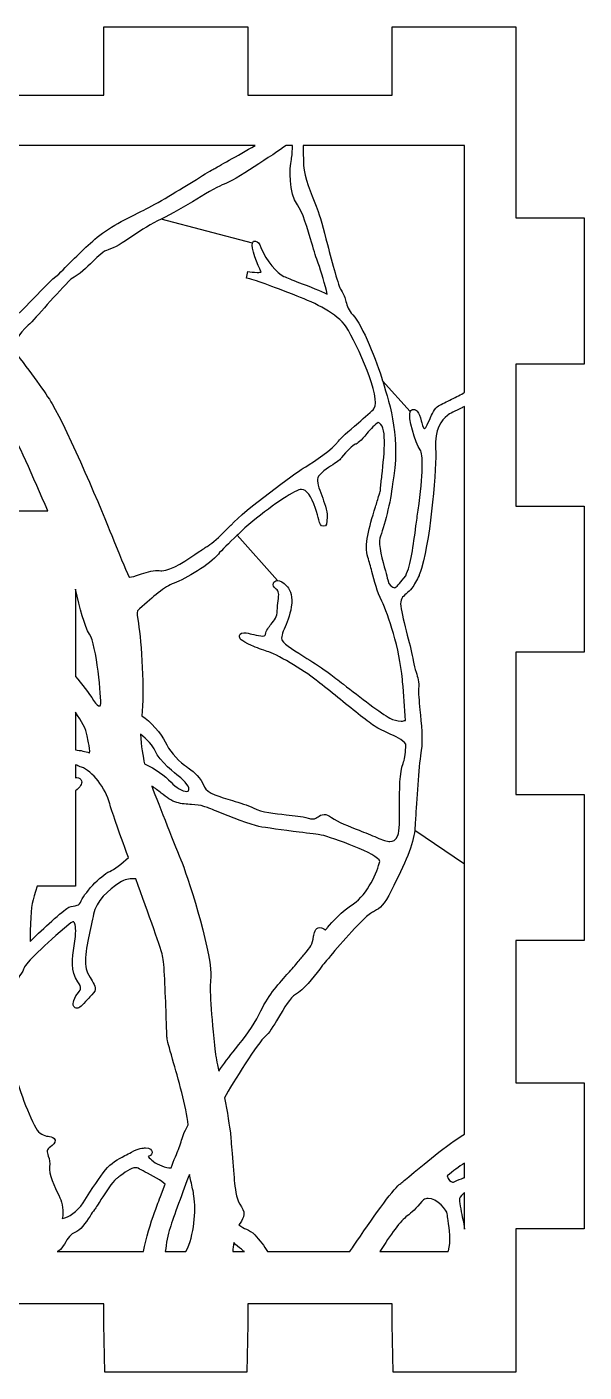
# Model space of a CAD drawing. Extents: x -11 to 868, y -1407 to -16.
# Drawn here: x 785.9 to 867.5, y -447.1 to -250.1 of the extents above; entities that cross this region are included whole.
import ezdxf

# ---------------------------------------------------------------- set-up
doc = ezdxf.new("R2010")
doc.units = 0
doc.layers.add('LAYER_1', color=7, linetype='CONTINUOUS')

msp = doc.modelspace()

# ---------------------------------------------------------------- linework, layer by layer
at = {"layer": 'LAYER_1'}
for points in [[(776.09, -260.09), (797.2, -260.09), (797.2, -250.09), (818.31, -250.09), (818.31, -260.09), (839.42, -260.09), (839.42, -250.09), (857.53, -250.09), (857.53, -278.05), (867.53, -278.05), (867.53, -299.46), (857.53, -299.46)], [(818.97, -281.74), (805.61, -278.23)], [(857.53, -299.46), (857.53, -320.27), (867.53, -320.27), (867.53, -341.68), (857.53, -341.68), (857.53, -362.5), (867.53, -362.5), (867.53, -383.91), (857.53, -383.91), (857.53, -404.72), (867.53, -404.72), (867.53, -426.13), (857.53, -426.13), (857.53, -447.09), (839.57, -447.09), (839.42, -440.09), (839.42, -437.09), (818.31, -437.09), (818.31, -440.09), (818.16, -447.09), (797.35, -447.09), (797.2, -440.09), (797.2, -437.09), (776.09, -437.09)], [(842.06, -306.43), (838.03, -301.94)], [(822.62, -331.18), (816.72, -324.55)], [(842.73, -367.74), (850.03, -372.66)]]:
    msp.add_lwpolyline(points, dxfattribs=at)
for points, knots in [([(782.66, -293.55), (782.64, -293.55), (782.62, -293.55), (782.62, -293.55), (781.89, -293.07), (781.33, -292.91), (780.93, -292.79), (780.55, -292.68), (780.41, -292.63), (780.28, -292.47), (780.28, -292.47), (780.26, -292.44), (780.26, -292.44), (780.26, -292.44), (780.25, -292.43), (780.25, -292.43), (779.46, -291.36), (777.41, -288.63), (777.18, -288.09), (776.84, -287.25), (776.87, -286.91), (776.91, -286.41), (776.93, -286.14), (776.96, -285.81), (776.94, -285.36), (777.16, -284.17), (777.19, -283.16), (777.22, -282.26), (777.24, -281.57), (777.26, -280.92), (777.36, -280.29), (777.49, -279.49), (777.35, -278.66), (777.23, -277.93), (777.12, -277.3), (777, -276.65), (777.16, -276.37), (777.54, -275.72), (780.23, -270.28), (781.59, -267.45), (781.59, -267.45), (819.37, -267.45), (819.37, -267.45), (816.8, -268.94), (813.82, -270.62), (813.32, -270.87), (812.99, -271.04), (812.05, -271.62), (810.75, -272.43), (808.4, -273.87), (804.85, -276.07), (803.06, -276.92), (800.68, -278.06), (797.7, -279.58), (795.89, -281.17), (794.19, -282.66), (792.26, -284.59), (790.59, -286.3), (789.51, -287.12), (788.22, -288.49), (786.97, -289.8), (785.47, -291.39), (783.41, -293.55), (782.66, -293.55)], [0, 0, 0, 0, 1, 1, 1, 2, 2, 2, 3, 3, 3, 4, 4, 4, 5, 5, 5, 6, 6, 6, 7, 7, 7, 8, 8, 8, 9, 9, 9, 10, 10, 10, 11, 11, 11, 12, 12, 12, 13, 13, 13, 14, 14, 14, 15, 15, 15, 16, 16, 16, 17, 17, 17, 18, 18, 18, 19, 19, 19, 20, 20, 20, 21, 21, 21, 21]), ([(800.97, -330.67), (800.95, -330.67), (800.93, -330.67), (800.91, -330.67), (800.27, -329.25), (799.46, -327.42), (798.36, -324.58), (797.25, -321.72), (791.89, -309.08), (789.64, -305.3), (788.68, -303.69), (786.41, -300.62), (784.09, -297.52), (784.11, -296.15), (784.68, -295.09), (786.11, -293.79), (786.71, -293.24), (787.78, -292.04), (788.91, -290.77), (790.11, -289.42), (791.47, -287.9), (792.37, -287.04), (793.67, -286.34), (794.68, -285.34), (795.58, -284.46), (796.43, -283.63), (797.16, -282.91), (797.84, -282.73), (798.75, -282.49), (799.98, -281.68), (801.4, -280.73), (802.7, -279.87), (804.18, -278.89), (805.61, -278.23), (807.13, -277.53), (809.1, -276.34), (810.84, -275.3), (812.55, -274.28), (814.17, -273.31), (814.84, -273.11), (816.23, -272.68), (822.11, -268.71), (823.9, -267.45), (823.9, -267.45), (824.81, -267.45), (824.81, -267.45), (824.83, -268.19), (824.78, -268.99), (824.66, -269.53), (824.39, -270.73), (824.27, -274.46), (825.56, -276.16), (826.26, -277.07), (827.04, -279.68), (827.65, -281.77), (828.01, -282.96), (828.31, -283.99), (828.58, -284.67), (829.07, -285.89), (829.61, -287.95), (829.92, -289.22), (828.93, -288.75), (827.46, -288.17), (825.73, -287.5), (824.78, -287.14), (823.96, -286.82), (823.58, -286.64), (822.58, -286.18), (821, -284.42), (820.19, -282.4), (819.97, -281.84), (819.82, -281.48), (819.42, -281.48), (819.42, -281.48), (819.13, -281.48), (819.13, -281.48), (819.13, -281.48), (818.97, -281.74), (818.97, -281.74), (818.67, -282.28), (819.8, -285.19), (820.21, -285.89), (820.23, -285.93), (820.25, -285.95), (820.26, -285.98), (820.18, -286.01), (820, -286.05), (819.67, -286.05), (819.17, -286.05), (818.6, -285.96), (818.3, -285.9), (818.3, -285.9), (818.11, -286.88), (818.11, -286.88), (819.23, -287.13), (821.78, -288.03), (825.49, -289.51), (828.16, -290.56), (831.39, -292.04), (832.69, -294.03), (834.34, -296.58), (837.84, -304.52), (836.76, -305.96), (836.76, -305.96), (836.74, -306), (836.74, -306), (836.74, -306), (836.72, -306.04), (836.72, -306.04), (836.57, -306.26), (835.36, -307.3), (834.47, -308.06), (832.91, -309.4), (831.86, -310.32), (831.54, -310.78), (830.72, -311.96), (827.94, -313.74), (826.76, -314.5), (826.76, -314.5), (826.4, -314.72), (826.4, -314.72), (825.29, -315.44), (817.87, -320.78), (815.84, -323.04), (815.83, -323.05), (815.82, -323.06), (815.81, -323.08), (815.54, -323.33), (815.27, -323.59), (815.01, -323.85), (814.06, -324.78), (813.16, -325.66), (812.48, -326.08), (812.12, -326.29), (811.68, -326.59), (811.16, -326.94), (809.52, -328.06), (807.03, -329.74), (805.71, -329.74), (805.65, -329.74), (805.59, -329.74), (805.54, -329.73), (805.4, -329.71), (805.25, -329.7), (805.09, -329.7), (804.22, -329.7), (803.26, -330.02), (802.42, -330.29), (801.84, -330.49), (801.29, -330.67), (800.97, -330.67)], [0, 0, 0, 0, 1, 1, 1, 2, 2, 2, 3, 3, 3, 4, 4, 4, 5, 5, 5, 6, 6, 6, 7, 7, 7, 8, 8, 8, 9, 9, 9, 10, 10, 10, 11, 11, 11, 12, 12, 12, 13, 13, 13, 14, 14, 14, 15, 15, 15, 16, 16, 16, 17, 17, 17, 18, 18, 18, 19, 19, 19, 20, 20, 20, 21, 21, 21, 22, 22, 22, 23, 23, 23, 24, 24, 24, 25, 25, 25, 26, 26, 26, 27, 27, 27, 28, 28, 28, 29, 29, 29, 30, 30, 30, 31, 31, 31, 32, 32, 32, 33, 33, 33, 34, 34, 34, 35, 35, 35, 36, 36, 36, 37, 37, 37, 38, 38, 38, 39, 39, 39, 40, 40, 40, 41, 41, 41, 42, 42, 42, 43, 43, 43, 44, 44, 44, 45, 45, 45, 46, 46, 46, 47, 47, 47, 48, 48, 48, 49, 49, 49, 50, 50, 50, 50]), ([(839.76, -332.22), (839.45, -332.22), (838.94, -331.86), (838.77, -331.07), (838.7, -330.74), (838.58, -330.28), (838.43, -329.75), (838.02, -328.29), (837.35, -325.85), (837.63, -324.97), (838.13, -323.43), (839.29, -319.58), (839.45, -317), (840.75, -310.67), (839.12, -305.45), (838.04, -301.99), (838.04, -301.99), (838.03, -301.94), (838.03, -301.94), (837.12, -299.04), (835.14, -293.85), (833.66, -292.27), (833.01, -291.57), (832.83, -290.96), (832.65, -290.3), (832.51, -289.77), (832.36, -289.23), (831.96, -288.66), (831.54, -288.07), (830.66, -284.68), (829.94, -281.96), (829.36, -279.71), (828.81, -277.59), (828.46, -276.74), (828.46, -276.74), (828.3, -276.35), (828.3, -276.35), (827.52, -274.48), (826.56, -272.16), (826.46, -270.38), (826.41, -269.46), (826.4, -268.37), (826.4, -267.45), (826.4, -267.45), (850.03, -267.45), (850.03, -267.45), (850.03, -267.45), (850.03, -303.62), (850.03, -303.62), (849.52, -303.92), (848.81, -304.27), (848.12, -304.62), (847.4, -304.98), (846.71, -305.31), (846.22, -305.6), (845.62, -305.95), (845.27, -306.77), (844.93, -307.57), (844.76, -307.97), (844.36, -308.91), (844.15, -308.93), (844.15, -308.93), (844.15, -308.93), (844.15, -308.93), (843.97, -308.93), (843.75, -308.08), (843.67, -307.77), (843.53, -307.21), (843.39, -306.68), (843.09, -306.36), (842.94, -306.19), (842.76, -306.1), (842.58, -306.1), (842.36, -306.1), (842.17, -306.22), (842.06, -306.43), (841.69, -307.2), (842.79, -311.06), (843.54, -312.05), (843.93, -312.56), (843.99, -315.54), (843.22, -320.88), (843.11, -321.64), (843.01, -322.41), (842.91, -323.18), (842.53, -326.01), (842.15, -328.92), (841.41, -330.46), (840.66, -331.43), (840.21, -331.99), (839.88, -332.2), (839.85, -332.21), (839.81, -332.22), (839.76, -332.22)], [0, 0, 0, 0, 1, 1, 1, 2, 2, 2, 3, 3, 3, 4, 4, 4, 5, 5, 5, 6, 6, 6, 7, 7, 7, 8, 8, 8, 9, 9, 9, 10, 10, 10, 11, 11, 11, 12, 12, 12, 13, 13, 13, 14, 14, 14, 15, 15, 15, 16, 16, 16, 17, 17, 17, 18, 18, 18, 19, 19, 19, 20, 20, 20, 21, 21, 21, 22, 22, 22, 23, 23, 23, 24, 24, 24, 25, 25, 25, 26, 26, 26, 27, 27, 27, 28, 28, 28, 29, 29, 29, 30, 30, 30, 31, 31, 31, 31]), ([(780.54, -320.59), (781.06, -319.48), (780.38, -318.29), (779.84, -317.33), (779.57, -316.85), (779.31, -316.4), (779.24, -316.06), (779.13, -315.53), (779.18, -315.17), (779.23, -314.75), (779.28, -314.33), (779.34, -313.84), (779.23, -313.16), (779.16, -312.69), (779.19, -311.85), (779.21, -311.03), (779.27, -309.27), (779.28, -308.26), (778.87, -307.82), (778.74, -307.69), (778.2, -306.82), (777.85, -306.26), (777.29, -304.23), (774.61, -300.18), (774.58, -300.14), (774.13, -299.45), (773.62, -295.29), (773.48, -293), (775.43, -295.45), (777.57, -298.65), (777.65, -299.49), (777.73, -300.36), (778.93, -302.14), (780.88, -304.98), (781.75, -306.25), (782.65, -307.55), (783.3, -308.62), (784.37, -310.37), (786.93, -316.12), (788.98, -320.95), (788.98, -320.95), (780.4, -320.95), (780.4, -320.95), (780.44, -320.83), (780.49, -320.71), (780.54, -320.59)], [0, 0, 0, 0, 1, 1, 1, 2, 2, 2, 3, 3, 3, 4, 4, 4, 5, 5, 5, 6, 6, 6, 7, 7, 7, 8, 8, 8, 9, 9, 9, 10, 10, 10, 11, 11, 11, 12, 12, 12, 13, 13, 13, 14, 14, 14, 15, 15, 15, 15]), ([(850.03, -305.69), (850.03, -305.69), (850.03, -412.23), (850.03, -412.23), (847.46, -413.79), (843.83, -416.84), (841.85, -418.5), (841.2, -419.04), (840.69, -419.47), (840.46, -419.64), (839.45, -420.41), (836.46, -424.7), (833.74, -428.67), (833.55, -428.96), (833.37, -429.22), (833.21, -429.45), (833.21, -429.45), (821.16, -429.45), (821.16, -429.45), (820.71, -428.64), (820, -427.78), (819.3, -427), (818.91, -426.56), (818.48, -426.37), (818.07, -426.18), (817.72, -426.02), (817.37, -425.85), (816.97, -425.53), (817.47, -424.84), (818.11, -423.92), (817.34, -422.87), (816.69, -422), (816.47, -420.63), (816.34, -419.41), (816.25, -418.56), (816.11, -416.71), (815.98, -415.08), (815.87, -413.74), (815.79, -412.58), (815.74, -412.12), (815.65, -411.31), (815.25, -408.84), (814.87, -406.91), (815.98, -404.88), (819.9, -398.64), (820.82, -397.94), (821.38, -397.51), (822.02, -396.43), (822.76, -395.17), (823.56, -393.82), (824.56, -392.14), (825.25, -391.78), (826.47, -391.14), (827.78, -389.43), (828.84, -388.06), (829.12, -387.68), (829.38, -387.34), (829.61, -387.06), (830.62, -385.84), (833.65, -382.28), (835.46, -380.57), (836.06, -380.01), (836.47, -379.78), (836.83, -379.59), (837.67, -379.13), (838.2, -378.76), (839.32, -376.52), (841.26, -372.68), (842.57, -369.72), (842.73, -367.74), (842.76, -367.27), (842.81, -366.52), (842.87, -365.61), (843.05, -362.7), (843.36, -357.85), (843.68, -356.04), (843.94, -354.55), (843.7, -352.18), (843.49, -350.09), (843.36, -348.79), (843.23, -347.56), (843.29, -347.01), (843.4, -346.03), (843.17, -345.34), (842.93, -344.6), (842.77, -344.1), (842.6, -343.58), (842.5, -342.88), (842.36, -342.01), (842.01, -340.62), (841.63, -339.15), (841.22, -337.52), (840.79, -335.84), (840.68, -334.92), (840.56, -333.92), (840.93, -333.59), (841.49, -333.1), (841.75, -332.87), (842.04, -332.62), (842.3, -332.28), (842.65, -331.82), (843.08, -331.02), (843.36, -330.43), (843.36, -330.43), (843.4, -330.34), (843.4, -330.34), (843.53, -330.02), (843.65, -329.67), (843.77, -329.28), (843.77, -329.28), (843.79, -329.21), (843.79, -329.21), (843.79, -329.21), (843.79, -329.2), (843.79, -329.2), (845.09, -324.53), (845.98, -314.36), (845.78, -311.82), (845.57, -309.02), (846.67, -307.71), (847.52, -306.98), (847.77, -306.76), (848.75, -306.3), (849.54, -305.92), (849.7, -305.84), (849.87, -305.77), (850.03, -305.69), (850.03, -305.69), (850.03, -305.69), (850.03, -305.69)], [0, 0, 0, 0, 1, 1, 1, 2, 2, 2, 3, 3, 3, 4, 4, 4, 5, 5, 5, 6, 6, 6, 7, 7, 7, 8, 8, 8, 9, 9, 9, 10, 10, 10, 11, 11, 11, 12, 12, 12, 13, 13, 13, 14, 14, 14, 15, 15, 15, 16, 16, 16, 17, 17, 17, 18, 18, 18, 19, 19, 19, 20, 20, 20, 21, 21, 21, 22, 22, 22, 23, 23, 23, 24, 24, 24, 25, 25, 25, 26, 26, 26, 27, 27, 27, 28, 28, 28, 29, 29, 29, 30, 30, 30, 31, 31, 31, 32, 32, 32, 33, 33, 33, 34, 34, 34, 35, 35, 35, 36, 36, 36, 37, 37, 37, 38, 38, 38, 39, 39, 39, 40, 40, 40, 41, 41, 41, 42, 42, 42, 43, 43, 43, 43]), ([(839.1, -369.39), (838.64, -369.39), (838.01, -369.2), (837.17, -368.81), (836.38, -368.44), (835.46, -368.09), (834.57, -367.74), (833.05, -367.15), (831.47, -366.53), (830.55, -365.87), (830.13, -365.57), (829.78, -365.43), (829.45, -365.43), (829.06, -365.43), (828.79, -365.62), (828.58, -365.78), (828.35, -365.94), (828.17, -366.08), (827.8, -366.08), (827.61, -366.08), (827.38, -366.04), (827.12, -365.96), (826.21, -365.7), (825.09, -365.59), (823.9, -365.47), (822.18, -365.3), (820.41, -365.12), (819.09, -364.48), (818.23, -364.06), (817.11, -363.73), (816.02, -363.4), (814.26, -362.87), (812.27, -362.28), (811.93, -361.43), (811.31, -359.89), (810.57, -359.35), (809.55, -358.6), (809.38, -358.48), (809.21, -358.35), (809.02, -358.21), (807.83, -357.31), (806.72, -355.98), (806.19, -354.81), (805.67, -353.67), (803.98, -351.73), (802.75, -350.99), (803.17, -347.58), (802.7, -339.98), (802.26, -337.47), (802.09, -336.5), (802.05, -335.95), (802.11, -335.63), (802.11, -335.63), (802.44, -335.33), (802.44, -335.33), (804.45, -333.51), (806.04, -332.08), (807.48, -331.55), (809.19, -330.92), (812.75, -328.82), (813.97, -327.3), (814.38, -326.8), (815.57, -325.65), (816.72, -324.55), (817.11, -324.17), (817.5, -323.79), (817.87, -323.44), (820.83, -320.9), (824.37, -318.4), (825.75, -317.9), (825.89, -317.85), (826.02, -317.82), (826.14, -317.82), (826.88, -317.82), (827.57, -318.76), (828.21, -320.61), (828.43, -321.24), (828.58, -321.87), (828.68, -322.29), (828.83, -322.89), (828.91, -323.23), (829.34, -323.23), (829.88, -323.23), (829.88, -322.8), (829.9, -321.85), (829.91, -320.86), (829.49, -319.76), (829.1, -318.7), (828.73, -317.72), (828.31, -316.61), (828.52, -316.12), (828.78, -315.5), (829.95, -314.73), (830.72, -314.21), (831.48, -313.7), (831.87, -313.44), (832.01, -313.14), (832.75, -312.28), (833.71, -311.32), (834, -311.22), (834.38, -311.15), (834.78, -310.73), (835.73, -309.64), (836.23, -309.08), (837.04, -308.16), (837.35, -308.01), (838.72, -308.35), (838.3, -312.31), (837.92, -315.82), (837.84, -316.48), (837.77, -317.15), (837.71, -317.81), (837.71, -317.81), (837.69, -317.83), (837.69, -317.83), (837.69, -317.83), (837.69, -317.98), (837.69, -317.98), (837.63, -318.19), (837.57, -318.41), (837.5, -318.64), (837.33, -319.24), (837.15, -319.83), (836.97, -320.4), (836.03, -323.5), (835.28, -325.95), (835.87, -327.77), (836.08, -328.42), (836.26, -329.11), (836.45, -329.84), (836.83, -331.28), (837.22, -332.78), (837.89, -334.17), (838.88, -336.24), (840.5, -341.01), (840.92, -345.66), (840.92, -345.66), (840.95, -345.99), (840.95, -345.99), (841.11, -347.88), (841.29, -349.83), (841.38, -351.65), (841.21, -351.71), (840.99, -351.75), (840.74, -351.75), (840.19, -351.75), (839.6, -351.59), (839.07, -351.32), (837.92, -350.71), (834.67, -348.2), (832.3, -346.37), (831.52, -345.76), (830.8, -345.21), (830.24, -344.78), (829.27, -344.05), (828.07, -343.29), (826.91, -342.57), (825.33, -341.58), (823.7, -340.56), (823.32, -339.96), (823.07, -339.56), (823.36, -338.86), (823.73, -337.97), (824.12, -337.04), (824.6, -335.89), (824.71, -334.5), (824.82, -333.17), (824.35, -332.35), (823.92, -331.89), (823.53, -331.46), (823.01, -331.18), (822.62, -331.18), (822.28, -331.18), (822.09, -331.38), (822.03, -331.57), (821.93, -331.86), (822.06, -332.15), (822.42, -332.42), (822.86, -332.75), (822.86, -333.11), (822.72, -334.16), (822.67, -334.58), (822.61, -335.05), (822.6, -335.59), (822.59, -336.44), (822.16, -336.98), (821.7, -337.56), (821.35, -338), (820.98, -338.46), (820.86, -339.05), (820.83, -339.2), (820.81, -339.3), (820.46, -339.3), (820.13, -339.3), (819.65, -339.19), (819.15, -339.07), (818.8, -338.99), (818.43, -338.91), (818.04, -338.84), (817.9, -338.82), (817.78, -338.81), (817.69, -338.81), (817.13, -338.81), (817.06, -339.25), (817.06, -339.3), (817.01, -339.68), (817.25, -339.96), (818.8, -340.67), (819.49, -340.99), (820.52, -341.4), (821.14, -341.54), (822.27, -341.8), (826.49, -344.34), (828.28, -345.74), (828.95, -346.26), (829.99, -347.1), (831.08, -347.98), (833.07, -349.59), (835.32, -351.42), (836.54, -352.29), (837.2, -352.77), (838.03, -353.15), (838.83, -353.52), (839.89, -354), (840.97, -354.5), (841.44, -355.14), (841.44, -355.28), (841.43, -355.42), (841.42, -355.54), (841.42, -355.54), (841.42, -355.6), (841.42, -355.6), (841.36, -356.63), (841.23, -357.43), (841.01, -357.95), (840.5, -359.22), (840.51, -361.78), (840.51, -364.26), (840.51, -365.99), (840.52, -367.96), (840.27, -368.49), (839.92, -369.23), (839.55, -369.39), (839.1, -369.39)], [0, 0, 0, 0, 1, 1, 1, 2, 2, 2, 3, 3, 3, 4, 4, 4, 5, 5, 5, 6, 6, 6, 7, 7, 7, 8, 8, 8, 9, 9, 9, 10, 10, 10, 11, 11, 11, 12, 12, 12, 13, 13, 13, 14, 14, 14, 15, 15, 15, 16, 16, 16, 17, 17, 17, 18, 18, 18, 19, 19, 19, 20, 20, 20, 21, 21, 21, 22, 22, 22, 23, 23, 23, 24, 24, 24, 25, 25, 25, 26, 26, 26, 27, 27, 27, 28, 28, 28, 29, 29, 29, 30, 30, 30, 31, 31, 31, 32, 32, 32, 33, 33, 33, 34, 34, 34, 35, 35, 35, 36, 36, 36, 37, 37, 37, 38, 38, 38, 39, 39, 39, 40, 40, 40, 41, 41, 41, 42, 42, 42, 43, 43, 43, 44, 44, 44, 45, 45, 45, 46, 46, 46, 47, 47, 47, 48, 48, 48, 49, 49, 49, 50, 50, 50, 51, 51, 51, 52, 52, 52, 53, 53, 53, 54, 54, 54, 55, 55, 55, 56, 56, 56, 57, 57, 57, 58, 58, 58, 59, 59, 59, 60, 60, 60, 61, 61, 61, 62, 62, 62, 63, 63, 63, 64, 64, 64, 65, 65, 65, 66, 66, 66, 67, 67, 67, 68, 68, 68, 69, 69, 69, 70, 70, 70, 71, 71, 71, 72, 72, 72, 73, 73, 73, 74, 74, 74, 75, 75, 75, 76, 76, 76, 77, 77, 77, 78, 78, 78, 79, 79, 79, 80, 80, 80, 81, 81, 81, 81]), ([(796.73, -349.44), (796.7, -349.5), (796.65, -349.54), (796.59, -349.54), (796.42, -349.54), (796.09, -349.32), (795.71, -348.73), (794.99, -347.59), (793.98, -346.35), (793.03, -345.2), (793.03, -345.2), (793.03, -332.44), (793.03, -332.44), (793.69, -335.18), (794.38, -337.94), (795.1, -339.01), (796.12, -340.52), (796.89, -348.51), (796.73, -349.44)], [0, 0, 0, 0, 1, 1, 1, 2, 2, 2, 3, 3, 3, 4, 4, 4, 5, 5, 5, 6, 6, 6, 6]), ([(795.11, -356.39), (795.11, -356.39), (795.09, -356.39), (795.07, -356.39), (794.51, -356.19), (793.79, -356.05), (793.03, -355.97), (793.03, -355.97), (793.03, -350.45), (793.03, -350.45), (793.94, -351.75), (794.63, -352.98), (794.76, -353.89), (794.8, -354.25), (794.88, -354.61), (794.95, -354.95), (795.05, -355.43), (795.22, -356.21), (795.11, -356.39)], [0, 0, 0, 0, 1, 1, 1, 2, 2, 2, 3, 3, 3, 4, 4, 4, 5, 5, 5, 6, 6, 6, 6]), ([(809.32, -362.06), (808.75, -362.06), (807.75, -361.46), (807.05, -360.7), (806.16, -359.73), (804.73, -358.74), (803.17, -358.03), (802.94, -357.02), (802.62, -355.39), (802.57, -353.67), (803.52, -354.43), (804.44, -355.38), (804.7, -356.09), (805.24, -357.58), (807.95, -359.66), (808.07, -359.75), (809.22, -360.63), (809.85, -361.53), (809.6, -361.94), (809.58, -361.98), (809.53, -362.06), (809.32, -362.06)], [0, 0, 0, 0, 1, 1, 1, 2, 2, 2, 3, 3, 3, 4, 4, 4, 5, 5, 5, 6, 6, 6, 7, 7, 7, 7]), ([(800.79, -371.75), (799.9, -372.6), (798.68, -373.51), (798.06, -373.77), (796.73, -374.33), (794.21, -377.11), (793.76, -378.31), (793.62, -378.67), (793.48, -378.71), (792.98, -378.79), (792.64, -378.84), (792.2, -378.91), (791.77, -379.2), (790.85, -379.82), (787.58, -382.85), (786.5, -383.95), (786.46, -383.99), (786.43, -384.02), (786.4, -384.05), (786.37, -383.57), (786.41, -382.69), (786.45, -381.78), (786.45, -381.78), (786.47, -381.43), (786.47, -381.43), (786.58, -378.71), (786.7, -378.12), (787.46, -375.95), (787.46, -375.95), (793.03, -375.95), (793.03, -375.95), (793.03, -375.95), (793.03, -361.96), (793.03, -361.96), (793.75, -361.44), (794.05, -360.95), (793.93, -360.51), (793.84, -360.22), (793.57, -360.03), (793.24, -360.03), (793.17, -360.03), (793.1, -360.03), (793.03, -360.05), (793.03, -360.05), (793.03, -358.18), (793.03, -358.18), (793.1, -358.19), (793.17, -358.2), (793.24, -358.21), (793.42, -358.32), (793.64, -358.42), (793.93, -358.5), (795.47, -358.99), (797.48, -361.59), (798.07, -363.87), (798.31, -364.79), (799.32, -367.68), (800.79, -371.75)], [0, 0, 0, 0, 1, 1, 1, 2, 2, 2, 3, 3, 3, 4, 4, 4, 5, 5, 5, 6, 6, 6, 7, 7, 7, 8, 8, 8, 9, 9, 9, 10, 10, 10, 11, 11, 11, 12, 12, 12, 13, 13, 13, 14, 14, 14, 15, 15, 15, 16, 16, 16, 17, 17, 17, 18, 18, 18, 19, 19, 19, 19]), ([(814.04, -403.04), (813.76, -401.71), (813.57, -400.74), (813.55, -400.5), (813.55, -400.5), (813.52, -400.25), (813.52, -400.25), (812.89, -394.63), (812.65, -390.75), (812.86, -389.33), (813.26, -386.71), (809.82, -375.37), (808.65, -372.53), (807.68, -370.19), (805.31, -364.14), (804.22, -361.28), (804.71, -361.59), (805.16, -361.95), (805.61, -362.3), (806.38, -362.9), (807.1, -363.47), (807.87, -363.68), (808.6, -363.88), (809.33, -363.93), (810.04, -363.98), (810.71, -364.02), (811.35, -364.07), (811.86, -364.24), (812.17, -364.35), (812.89, -364.63), (813.71, -364.96), (815.85, -365.8), (818.77, -366.95), (819.89, -367.19), (820.82, -367.38), (823.46, -367.72), (825.79, -368.01), (827.27, -368.2), (828.67, -368.38), (829.04, -368.45), (830.65, -368.76), (837.47, -371.28), (837.61, -372.3), (837.3, -373.74), (835.81, -377.18), (833.76, -378.5), (831.98, -379.64), (830.68, -381.16), (829.97, -381.98), (829.85, -382.12), (829.74, -382.25), (829.65, -382.34), (829.62, -382.32), (829.59, -382.3), (829.56, -382.28), (829.37, -382.15), (829.14, -381.98), (828.85, -381.98), (828.11, -381.98), (827.97, -382.9), (827.92, -383.25), (827.74, -384.53), (827.51, -384.8), (826.54, -385.93), (826.26, -386.26), (825.92, -386.65), (825.52, -387.16), (825.03, -387.76), (824.54, -388.3), (824.02, -388.88), (822.62, -390.44), (821.17, -392.05), (819.94, -394.68), (819.11, -396.45), (817.77, -398.13), (816.48, -399.75), (815.57, -400.88), (814.71, -401.97), (814.04, -403.04)], [0, 0, 0, 0, 1, 1, 1, 2, 2, 2, 3, 3, 3, 4, 4, 4, 5, 5, 5, 6, 6, 6, 7, 7, 7, 8, 8, 8, 9, 9, 9, 10, 10, 10, 11, 11, 11, 12, 12, 12, 13, 13, 13, 14, 14, 14, 15, 15, 15, 16, 16, 16, 17, 17, 17, 18, 18, 18, 19, 19, 19, 20, 20, 20, 21, 21, 21, 22, 22, 22, 23, 23, 23, 24, 24, 24, 25, 25, 25, 26, 26, 26, 26]), ([(791.1, -424.62), (791.37, -423.51), (791.13, -422.35), (790.76, -421.55), (790.76, -421.55), (790.59, -421.19), (790.59, -421.19), (790.09, -420.12), (789.04, -417.9), (789.25, -417.01), (789.39, -416.43), (789.22, -415.92), (789.07, -415.46), (788.86, -414.8), (788.76, -414.5), (789.37, -414.09), (789.74, -413.85), (790.16, -413.57), (790.06, -413.13), (789.98, -412.72), (789.58, -412.66), (789.23, -412.6), (788.72, -412.51), (787.95, -412.38), (787.46, -411.67), (786.32, -409.98), (784.48, -404.88), (784.19, -403.17), (783.89, -401.45), (782.6, -397.45), (781.45, -395.51), (781.45, -395.51), (781.45, -395.5), (781.45, -395.5), (781.45, -395.5), (781.37, -395.38), (781.37, -395.38), (781.26, -395.2), (781.17, -395.06), (781.07, -394.94), (781.05, -394.9), (781.02, -394.86), (780.98, -394.82), (781.52, -393.81), (782.58, -392.33), (783.53, -391.01), (784.71, -389.36), (785.39, -388.4), (785.54, -387.89), (785.73, -387.25), (788.54, -384.51), (792.08, -381.52), (792.49, -381.17), (792.7, -381.15), (792.75, -381.15), (792.78, -381.15), (792.8, -381.15), (792.83, -381.19), (793.01, -381.38), (793.16, -382.05), (793.03, -383.3), (792.99, -383.73), (792.92, -384.18), (792.85, -384.65), (792.58, -386.5), (792.3, -388.41), (793.38, -389.95), (794, -390.83), (793.87, -391), (793.47, -391.52), (793.25, -391.81), (792.98, -392.16), (792.81, -392.68), (792.72, -392.97), (792.63, -393.3), (792.82, -393.56), (792.93, -393.71), (793.09, -393.79), (793.27, -393.79), (793.64, -393.79), (793.95, -393.48), (794.82, -392.51), (795.06, -392.25), (795.28, -392), (795.45, -391.83), (796.25, -391.05), (795.98, -390.6), (795.48, -389.79), (795.3, -389.49), (795.08, -389.13), (794.81, -388.62), (794.08, -387.27), (794.85, -383.91), (795.35, -381.68), (795.5, -381.02), (795.63, -380.45), (795.71, -380.01), (796.03, -378.18), (797.89, -376.44), (799.52, -375.41), (800.28, -374.94), (800.98, -374.84), (801.44, -374.84), (801.6, -374.84), (801.76, -374.85), (801.91, -374.87), (803.7, -379.88), (805.71, -385.47), (805.86, -386.38), (806.08, -387.63), (806.24, -392.3), (806.35, -395.39), (806.4, -396.73), (806.43, -397.78), (806.46, -398.15), (806.49, -398.54), (806.76, -399.49), (807.27, -401.27), (808.08, -404.06), (809.29, -408.25), (809.56, -410.88), (808.9, -412.01), (808.7, -412.74), (808.52, -413.39), (808.41, -413.77), (808.31, -414.1), (808.14, -414.48), (807.95, -414.89), (807.46, -416.1), (807.04, -417.19), (807.03, -417.19), (807.01, -417.19), (807, -417.19), (806.35, -417.19), (805.01, -416.7), (804.52, -416.3), (804.52, -416.3), (804.44, -416.22), (804.44, -416.22), (804.21, -416.03), (803.87, -415.74), (803.69, -415.53), (804.25, -415.35), (804.29, -415.01), (804.26, -414.83), (804.23, -414.57), (804.03, -414.27), (803.31, -414.27), (803, -414.27), (802.19, -414.33), (801.23, -414.87), (800.9, -415.06), (800.6, -415.22), (800.3, -415.38), (799.21, -415.96), (798.26, -416.46), (797.45, -417.49), (796.61, -418.56), (795.59, -420.05), (794.16, -422.32), (793.32, -423.64), (792.04, -424.38), (791.1, -424.62)], [0, 0, 0, 0, 1, 1, 1, 2, 2, 2, 3, 3, 3, 4, 4, 4, 5, 5, 5, 6, 6, 6, 7, 7, 7, 8, 8, 8, 9, 9, 9, 10, 10, 10, 11, 11, 11, 12, 12, 12, 13, 13, 13, 14, 14, 14, 15, 15, 15, 16, 16, 16, 17, 17, 17, 18, 18, 18, 19, 19, 19, 20, 20, 20, 21, 21, 21, 22, 22, 22, 23, 23, 23, 24, 24, 24, 25, 25, 25, 26, 26, 26, 27, 27, 27, 28, 28, 28, 29, 29, 29, 30, 30, 30, 31, 31, 31, 32, 32, 32, 33, 33, 33, 34, 34, 34, 35, 35, 35, 36, 36, 36, 37, 37, 37, 38, 38, 38, 39, 39, 39, 40, 40, 40, 41, 41, 41, 42, 42, 42, 43, 43, 43, 44, 44, 44, 45, 45, 45, 46, 46, 46, 47, 47, 47, 48, 48, 48, 49, 49, 49, 50, 50, 50, 51, 51, 51, 52, 52, 52, 53, 53, 53, 54, 54, 54, 54]), ([(806.16, -419.59), (806.16, -419.59), (805.5, -421.38), (805.5, -421.38), (805.15, -422.31), (804.86, -423.11), (804.63, -423.72), (804.07, -425.21), (803.42, -427.45), (803.01, -429.45), (803.01, -429.45), (790.38, -429.45), (790.38, -429.45), (790.69, -429.3), (790.99, -429.06), (791.26, -428.62), (791.26, -428.62), (791.43, -428.35), (791.43, -428.35), (791.96, -427.47), (792.35, -426.84), (792.97, -426.64), (793.77, -426.39), (794.49, -425.3), (795.18, -424.24), (795.41, -423.89), (795.63, -423.57), (795.82, -423.3), (796.09, -422.96), (796.41, -422.44), (796.78, -421.84), (797.47, -420.76), (798.4, -419.27), (799.03, -418.8), (799.15, -418.71), (799.28, -418.61), (799.42, -418.51), (800.16, -417.94), (801.18, -417.16), (801.89, -417.16), (802.02, -417.16), (802.13, -417.18), (802.23, -417.24), (802.48, -417.39), (802.85, -417.58), (803.27, -417.79), (804.07, -418.2), (805.9, -419.15), (806.16, -419.59)], [0, 0, 0, 0, 1, 1, 1, 2, 2, 2, 3, 3, 3, 4, 4, 4, 5, 5, 5, 6, 6, 6, 7, 7, 7, 8, 8, 8, 9, 9, 9, 10, 10, 10, 11, 11, 11, 12, 12, 12, 13, 13, 13, 14, 14, 14, 15, 15, 15, 16, 16, 16, 16]), ([(848.27, -419.27), (847.97, -419.27), (847.65, -418.89), (847.49, -418.37), (848.36, -417.63), (849.18, -417.02), (850.03, -416.5), (850.03, -416.5), (850.03, -418.6), (850.03, -418.6), (849.98, -418.61), (849.94, -418.63), (849.89, -418.65), (849.47, -418.8), (849, -418.97), (848.5, -419.21), (848.42, -419.25), (848.34, -419.27), (848.27, -419.27)], [0, 0, 0, 0, 1, 1, 1, 2, 2, 2, 3, 3, 3, 4, 4, 4, 5, 5, 5, 6, 6, 6, 6]), ([(809.22, -429.45), (809.22, -429.45), (806.19, -429.45), (806.19, -429.45), (806.37, -428.23), (806.55, -426.98), (806.89, -425.96), (807.37, -424.48), (808.84, -420.49), (809.73, -418.16), (809.8, -418.49), (809.88, -418.82), (809.96, -419.15), (810.13, -419.92), (810.3, -420.64), (810.39, -421.27), (810.7, -423.5), (810.47, -427.01), (809.22, -429.45)], [0, 0, 0, 0, 1, 1, 1, 2, 2, 2, 3, 3, 3, 4, 4, 4, 5, 5, 5, 6, 6, 6, 6]), ([(850.03, -426.18), (849.97, -425.73), (849.85, -425.14), (849.69, -424.37), (849.5, -423.43), (849.21, -422.01), (849.3, -421.67), (849.37, -421.38), (849.68, -421.07), (850.03, -420.81), (850.03, -420.81), (850.03, -426.18), (850.03, -426.18)], [0, 0, 0, 0, 1, 1, 1, 2, 2, 2, 3, 3, 3, 4, 4, 4, 4]), ([(847.65, -429.34), (847.64, -429.38), (847.62, -429.41), (847.61, -429.45), (847.61, -429.45), (837.63, -429.45), (837.63, -429.45), (839.11, -426.98), (840.73, -424.83), (841.62, -424.23), (842.28, -423.78), (842.93, -423.05), (843.76, -422.12), (843.76, -422.12), (844, -421.87), (844, -421.87), (844.22, -421.72), (844.45, -421.65), (844.71, -421.65), (846.02, -421.65), (847.47, -423.44), (847.49, -423.92), (847.5, -424.16), (847.55, -424.48), (847.62, -424.89), (847.8, -426.12), (848.09, -427.97), (847.65, -429.34)], [0, 0, 0, 0, 1, 1, 1, 2, 2, 2, 3, 3, 3, 4, 4, 4, 5, 5, 5, 6, 6, 6, 7, 7, 7, 8, 8, 8, 9, 9, 9, 9]), ([(817.78, -429.45), (817.78, -429.45), (816.07, -429.45), (816.07, -429.45), (816.12, -429), (816.17, -428.55), (816.22, -428.12), (816.58, -428.49), (816.98, -428.81), (817.35, -429.1), (817.5, -429.21), (817.64, -429.33), (817.78, -429.45)], [0, 0, 0, 0, 1, 1, 1, 2, 2, 2, 3, 3, 3, 4, 4, 4, 4])]:
    msp.add_open_spline(points, degree=3, knots=knots, dxfattribs=at)

doc.saveas('drawing.dxf')
